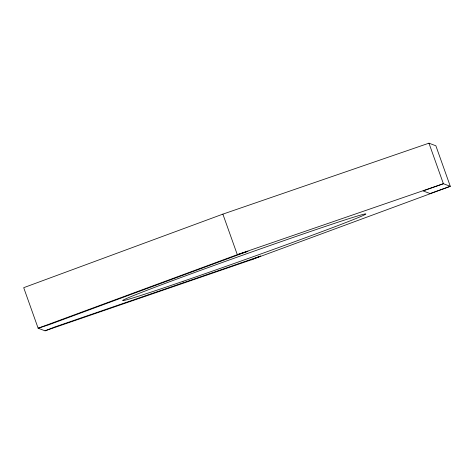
<?xml version="1.0" encoding="UTF-8"?>
<svg xmlns="http://www.w3.org/2000/svg" width="474" height="474" viewBox="0 0 474 474"><rect width="100%" height="100%" fill="white"/><g stroke="black" fill="none" stroke-linecap="round" stroke-linejoin="round"><path stroke-width="0.71" d="M45.042 330.822L54.658 327.013L260.741 256.061L251.125 259.871L45.042 330.822L38.133 328.221L23.7 287.682L222.875 214.13L428.958 143.178L435.867 145.779L450.3 186.318L251.125 259.871M428.958 143.178L443.391 183.716L450.3 186.318L430.036 193.54L423.128 190.939L443.391 183.716L237.308 254.668L38.133 328.221L48.781 324.803L247.955 251.25L237.308 254.668L222.875 214.13M183.065 281.307A129.106 2.477 -19.6 0 0 365.845 213.981A129.106 2.477 -19.6 0 0 183.74 276.514A129.106 2.477 -19.6 0 0 183.065 281.307"/></g></svg>
